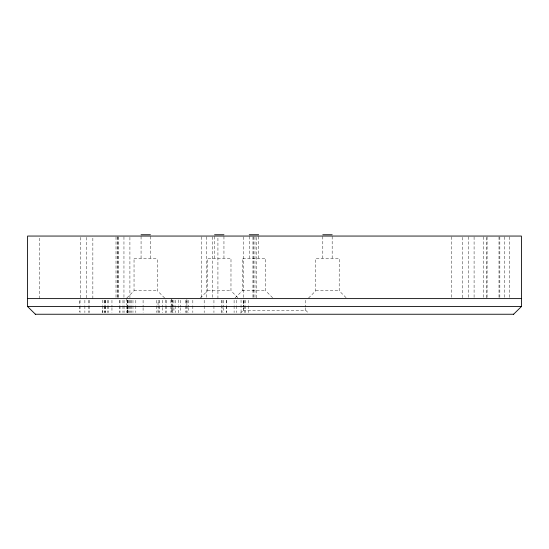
<?xml version="1.0" encoding="UTF-8"?>
<svg xmlns="http://www.w3.org/2000/svg" width="549" height="549" viewBox="0 0 549 549"><rect width="100%" height="100%" fill="white"/><g stroke="black" fill="none" stroke-linecap="round" stroke-linejoin="round"><path stroke-width="0.41" stroke-dasharray="2.75 2.06" d="M39.336 298.608L39.336 236.914M80.243 297.826L80.243 236.839M86.564 297.826L86.564 236.839M92.856 298.608L92.856 236.914M102.443 312.752L102.443 309.032M127.842 312.752L127.842 309.032M129.914 297.757L129.914 236.9M165.366 299.994L165.366 305.237M178.521 312.855L178.521 306.026M186.873 303.817L186.873 300.097M217.932 298.608L217.932 236.914M221.83 312.676L221.83 307.207M252.959 236.88L252.959 297.784M254.983 236.9L254.983 297.757M256.561 297.826L256.561 236.839M462.78 297.757L462.78 236.9M486.695 297.826L486.695 236.839M487.08 236.88L487.08 297.784M509.767 236.9L509.767 297.757M172.729 306.719L172.757 300.228M158.016 312.594L158.037 306.013M158.037 305.189L158.03 300.248M240.489 313.129L243.248 310.336L243.344 307.817M241.045 299.987L241.059 312.861M243.248 310.336L243.31 307.817L243.289 310.336L305.752 310.336L308.511 313.129M126.84 298.004L134.038 290.785L134.038 258.215M200.323 298.045L207.57 290.785L207.57 258.215L230.992 258.215L230.971 290.785L238.218 298.045M235.054 298.004L242.253 290.785L242.253 258.215L265.675 258.215L265.661 290.785L272.86 298.004M308.538 298.045L315.778 290.785L315.778 258.215L339.207 258.215L339.186 290.785L346.433 298.045M134.025 258.215L157.467 258.215M134.025 290.785L157.467 290.785M207.549 290.785L230.992 290.785M242.239 290.785L265.675 290.785M315.764 290.785L339.207 290.785M164.652 298.004L157.446 290.785L157.446 258.215M172.763 312.511L172.75 307.605M305.711 300.282L305.738 306.98M305.745 307.817L305.752 310.336M504.778 236.839L504.778 297.826M499.837 236.914L499.837 298.608M499.007 236.839L499.007 297.826M483.696 236.839L483.696 297.826M474.089 236.914L474.089 298.608M468.736 236.839L468.736 297.826M451.504 236.839L451.504 297.826M332.166 236.434L332.166 258.215M322.805 236.434L322.805 258.215M258.641 236.434L258.641 258.215M253.24 236.839L253.24 297.826M249.273 236.434L249.273 258.215M248.676 300.248L248.676 305.189M248.676 306.013L248.676 312.594M245.602 300.248L245.602 305.189M245.602 306.013L245.602 312.594M244.463 300.248L244.463 305.189M244.463 306.013L244.463 312.594M243.681 236.914L243.681 298.608M243.289 300.282L243.289 306.98M236.509 300.248L236.509 305.189M236.509 306.013L236.509 312.594M234.107 300.248L234.107 305.189M234.107 306.013L234.107 312.594M226.531 300.248L226.531 305.189M226.531 306.013L226.531 312.594M226.325 300.248L226.325 305.189M226.325 306.013L226.325 312.594M223.951 236.434L223.951 258.215M223.683 300.248L223.683 306.836M223.683 307.66L223.683 312.594M222.022 300.248L222.022 305.189M222.022 306.013L222.022 312.594M221.83 300.166L221.83 305.642M214.59 236.434L214.59 258.215M213.938 300.248L213.938 305.189M213.938 306.013L213.938 312.594M212.58 236.839L212.58 297.826M206.568 236.839L206.568 297.826M204.18 300.248L204.18 305.189M204.18 306.013L204.18 312.594M201.449 236.839L201.449 297.826M192.836 300.248L192.836 305.189M192.836 306.013L192.836 312.594M188.609 300.248L188.609 306.836M188.609 307.66L188.609 312.594M187.024 300.248L187.024 305.189M187.024 306.013L187.024 312.594M186.873 299.397L186.873 305.306M186.873 305.82L186.873 312.752M185.548 300.337L185.548 305.21M185.548 306.019L185.548 312.511M180.36 300.248L180.36 306.836M180.36 307.66L180.36 312.594M178.521 299.994L178.521 305.237M175.351 300.248L175.351 305.189M175.351 306.013L175.351 312.594M173.944 300.248L173.944 306.836M173.944 307.66L173.944 312.594M172.86 300.248L172.86 306.836M172.86 307.66L172.86 312.594M171.899 299.473L171.899 305.196M171.899 306.013L171.899 312.559M171.37 299.061L171.37 312.594M170.931 300.248L170.931 305.189M170.931 306.013L170.931 312.594M166.766 300.248L166.766 305.189M166.766 306.013L166.766 312.594M165.366 306.026L165.366 312.855M162.38 300.228L162.38 306.719M162.38 307.529L162.38 312.855M159.148 300.248L159.148 305.189M159.148 306.013L159.148 312.594M158.97 300.248L158.97 305.189M158.97 306.013L158.97 312.594M156.355 300.337L156.355 305.21M156.355 306.019L156.355 312.511M150.426 236.434L150.426 258.215M143.09 300.248L143.09 306.836M143.09 307.66L143.09 312.594M141.066 236.434L141.066 258.215M135.816 300.248L135.816 305.189M135.816 306.013L135.816 312.594M132.975 300.248L132.975 305.189M132.975 306.013L132.975 312.594M131.781 300.248L131.781 305.189M131.781 306.013L131.781 312.594M130.573 300.248L130.573 305.189M130.573 306.013L130.573 312.594M129.66 300.248L129.66 305.189M129.66 306.013L129.66 312.594M128.541 300.248L128.541 305.189M128.541 306.013L128.541 312.594M127.842 300.097L127.842 312.594M127.711 300.248L127.711 305.189M127.711 306.013L127.711 312.594M127.457 300.248L127.457 305.189M127.457 306.013L127.457 312.594M127.286 300.248L127.286 305.189M127.286 306.013L127.286 312.594M126.49 298.608L126.49 305.189M126.49 306.013L126.49 312.594M124.067 300.248L124.067 305.189M124.067 306.013L124.067 312.594M123.957 236.839L123.957 297.826M122.955 300.248L122.955 305.189M122.955 306.013L122.955 312.594M120.005 300.248L120.005 305.189M120.005 306.013L120.005 312.594M119.339 300.248L119.339 305.189M119.339 306.013L119.339 312.594M118.605 236.914L118.605 298.608M117.925 236.839L117.925 297.826M117.28 236.839L117.28 297.826M116.004 236.88L116.004 297.784M111.955 300.248L111.955 306.836M111.955 307.66L111.955 312.594M108.386 300.248L108.386 305.189M108.386 306.013L108.386 312.594M107.7 300.248L107.7 305.189M107.7 306.013L107.7 312.594M105.511 300.248L105.511 305.189M105.511 306.013L105.511 312.594M105.346 300.248L105.346 305.189M105.346 306.013L105.346 312.594M104.379 300.248L104.379 305.189M104.379 306.013L104.379 312.594M104.145 300.248L104.145 305.189M104.145 306.013L104.145 312.594M102.443 300.097L102.443 305.306M102.443 306.013L102.443 312.594M89.363 300.248L89.363 305.189M89.363 306.013L89.363 312.594M88.794 300.248L88.794 305.189M88.794 306.013L88.794 312.594M84.882 300.248L84.882 305.189M84.882 306.013L84.882 312.594M80.044 300.248L80.044 305.189M80.044 306.013L80.044 312.594M79.591 300.886L79.591 305.306M79.591 306.054L79.591 311.962M243.502 300.282L243.358 306.98L243.495 300.282"/><path stroke-width="0.82" d="M513.596 314.241L521.55 306.424L521.399 236.056L27.601 236.056L27.45 306.424L35.404 314.241M141.059 234.759L150.433 234.759M214.584 234.759L223.958 234.759M249.267 234.759L258.648 234.759M322.798 234.759L332.172 234.759M27.601 298.608L521.399 298.608M27.601 306.424L521.399 306.424M35.26 314.241L513.74 314.241"/></g></svg>
